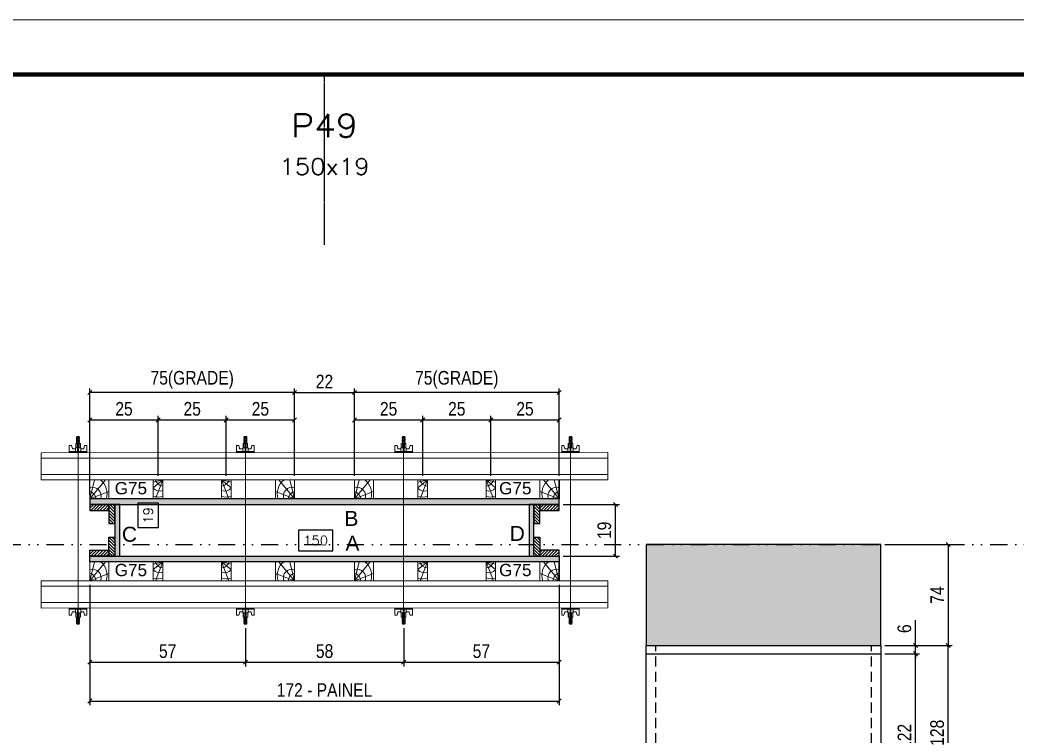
# Model space of a CAD drawing. Header units: millimetres. Extents: x 13777 to 27878, y -21631 to 6985.
# Drawn here: x 14512 to 15243, y -7323 to -6798 of the extents above; entities that cross this region are included whole.
import ezdxf
from ezdxf.enums import TextEntityAlignment as Align

# ---------------------------------------------------------------- set-up
doc = ezdxf.new("R2010")
doc.units = ezdxf.units.MM
for name, pattern in [('DASHED', [0.75, 0.5, -0.25]), ('DIVIDE2', [0.625, 0.25, -0.125, 0, -0.125, 0, -0.125]), ('HIDDEN', [0.375, 0.25, -0.125])]:
    doc.linetypes.add(name, pattern=pattern)
for name, color, linetype in [('CHAPA', 1, 'Continuous'), ('COTA', 241, 'Continuous'), ('MEIO_PONT', 93, 'Continuous'), ('Nível', 160, 'Continuous'), ('Painéis', 200, 'Continuous'), ('SARRAFO', 251, 'Continuous'), ('Sarrafo de Pressão', 42, 'HIDDEN'), ('Texto de Titulo', 7, 'Continuous'), ('Texto Qtd Sarr', 242, 'Continuous'), ('TEXTO_GERAL', 7, 'Continuous')]:
    doc.layers.add(name, color=color, linetype=linetype)
for name, color, linetype, lineweight in [('Folhas', 255, 'Continuous', 9), ('Hachura', 251, 'Continuous', 9), ('Madeira', 126, 'Continuous', 18), ('Perfil Metálico', 224, 'Continuous', 18), ('SARRAFO DE PRESSAO', 251, 'DASHED', 9), ('Texto Seção', 7, 'Continuous', 15)]:
    doc.layers.add(name, color=color, linetype=linetype, lineweight=lineweight)
doc.styles.add('ARIAL', font='arial.ttf')
doc.styles.add('COTA TECNICA', font='techl___.ttf', dxfattribs={"height": 10})
doc.styles.add('COTA TECNICA 2X', font='techl___.ttf', dxfattribs={"height": 10})
doc.styles.add('ROMANS', font='romans.shx')
doc.styles.add('SANSSERIF', font='sas_____.pfb')
doc.dimstyles.new('PAINEL', dxfattribs={"dimtxt": 10, "dimasz": 3, "dimexe": 3, "dimexo": 3, "dimgap": 3, "dimtad": 1, "dimdec": 1, "dimzin": 12, "dimdsep": 46, "dimtxsty": 'COTA TECNICA', "dimblk1": 'OBLIQUE', "dimblk2": 'OBLIQUE', "dimsah": 1, "dimcen": 0.9, "dimclrd": 4, "dimclre": 4, "dimclrt": 240, "dimadec": 1, "dimazin": 3, "dimtfac": 1, "dimtdec": 1, "dimtmove": 0, "dimatfit": 3, "dimfxl": 1, "dimtolj": 1, "dimtzin": 12, "dimarcsym": 0})
doc.dimstyles.new('SECAO PILAR', dxfattribs={"dimtxt": 10, "dimasz": 3, "dimexe": 3, "dimexo": 3, "dimgap": 3, "dimtad": 1, "dimdec": 1, "dimlfac": 0.5, "dimzin": 12, "dimdsep": 46, "dimtxsty": 'COTA TECNICA 2X', "dimblk1": 'OBLIQUE', "dimblk2": 'OBLIQUE', "dimsah": 1, "dimcen": 0.9, "dimclrd": 256, "dimclre": 256, "dimclrt": 256, "dimadec": 1, "dimazin": 3, "dimtfac": 1, "dimtdec": 1, "dimtmove": 0, "dimatfit": 3, "dimfxl": 1, "dimtolj": 1, "dimtzin": 12, "dimarcsym": 0})
doc.dimstyles.new('SECÇÃO 2', dxfattribs={"dimtxt": 7, "dimasz": 6, "dimexe": 0.18, "dimexo": 2, "dimgap": -4, "dimtad": 3, "dimdec": 1, "dimlfac": 0.5, "dimzin": 12, "dimdsep": 46, "dimtxsty": 'ROMANS', "dimblk": 'ARCHTICK', "dimcen": 0.09, "dimse1": 1, "dimse2": 1, "dimsd1": 1, "dimsd2": 1, "dimclrd": 180, "dimclre": 5, "dimclrt": 1, "dimadec": 0, "dimazin": 3, "dimtfac": 1, "dimtdec": 1, "dimtofl": 0, "dimtmove": 0, "dimatfit": 3, "dimldrblk": 'ARCHTICK', "dimfxl": 1, "dimtolj": 1, "dimtzin": 0, "dimarcsym": 0})
pattern_1 = [(225, (5439.6654, -30082.8425), (1.12253202, -1.12253202), [])]
pattern_2 = [(135, (-8202.1909, 2311.5175), (-1.12253202, -1.12253202), [])]
pattern_3 = [(135, (-7890.5909, 2311.5175), (-1.12253202, -1.12253202), [])]

# ---------------------------------------------------------------- blocks, each defined once
blk = doc.blocks.new('9999999999')
at = {"layer": 'Folhas'}
blk.add_lwpolyline([(98138.98, 34190.21), (99623.98, 34190.21), (99623.98, 35240.21), (98138.98, 35240.21)], close=True, dxfattribs=at)
at = {"layer": 'Folhas', "color": 30, "const_width": 3}
blk.add_lwpolyline([(98213.98, 34230.21), (99583.98, 34230.21), (99583.98, 35200.21), (98213.98, 35200.21)], close=True, dxfattribs=at)
blk = doc.blocks.new('*D1236')
at = {"layer": 'COTA', "color": 180, "lineweight": -2, "transparency": 16777216}
for p, q in [((14613.86, -7152.43), (14598.86, -7152.43)), ((14598.86, -7152.43), (14598.86, -7170.43)), ((14613.86, -7170.43), (14613.86, -7152.43)), ((14598.86, -7170.43), (14613.86, -7170.43))]:
    blk.add_line(p, q, dxfattribs=at)
at = {"layer": 'Defpoints', "color": 0, "transparency": 16777216}
for p in [(14602.94, -7153.43), (14602.94, -7191.43), (14617.86, -7191.43)]:
    blk.add_point(p, dxfattribs=at)
at = {"layer": 'COTA', "color": 1, "transparency": 16777216, "insert": (14606.36, -7161.43), "char_height": 7, "attachment_point": 5, "rotation": 90, "style": 'ROMANS'}
blk.add_mtext('\\A1;19', dxfattribs=at)
blk = doc.blocks.new('_ArchTick')
at = {"color": 0, "linetype": 'ByBlock', "const_width": 0.15}
blk.add_lwpolyline([(-0.5, -0.5), (0.5, 0.5)], dxfattribs=at)
blk = doc.blocks.new('*D1237')
at = {"layer": 'COTA', "color": 180, "lineweight": -2, "transparency": 16777216}
for p, q in [((14741.67, -7172.43), (14716.67, -7172.43)), ((14716.67, -7172.43), (14716.67, -7187.43)), ((14741.67, -7187.43), (14741.67, -7172.43)), ((14716.67, -7187.43), (14741.67, -7187.43))]:
    blk.add_line(p, q, dxfattribs=at)
at = {"layer": 'Defpoints', "color": 0, "transparency": 16777216}
for p in [(14585.62, -7191.43), (14885.62, -7191.43), (14885.62, -7191.43)]:
    blk.add_point(p, dxfattribs=at)
at = {"layer": 'COTA', "color": 1, "transparency": 16777216, "insert": (14729.17, -7179.93), "char_height": 7, "attachment_point": 5, "style": 'ROMANS'}
blk.add_mtext('\\A1;150', dxfattribs=at)
blk = doc.blocks.new('_Oblique')
at = {"color": 0, "linetype": 'ByBlock', "lineweight": -2}
blk.add_line((-0.5, -0.5), (0.5, 0.5), dxfattribs=at)
blk = doc.blocks.new('*D1238')
at = {"layer": 'COTA', "lineweight": -2, "transparency": 16777216}
for p, q in [((14563.62, -7212.43), (14563.62, -7300.6)), ((14907.62, -7212.38), (14907.62, -7300.6)), ((14563.62, -7297.6), (14907.62, -7297.6))]:
    blk.add_line(p, q, dxfattribs=at)
at = {"layer": 'Defpoints', "color": 0, "transparency": 16777216}
for p in [(14563.62, -7209.43), (14907.62, -7209.38), (14907.62, -7297.6)]:
    blk.add_point(p, dxfattribs=at)
at = {"layer": 'COTA', "lineweight": -2, "transparency": 16777216, "xscale": 3, "yscale": 3, "zscale": 3, "rotation": 180}
blk.add_blockref('_Oblique', (14563.62, -7297.6), dxfattribs=at)
at = {"layer": 'COTA', "lineweight": -2, "transparency": 16777216, "xscale": 3, "yscale": 3, "zscale": 3}
blk.add_blockref('_Oblique', (14907.62, -7297.6), dxfattribs=at)
at = {"layer": 'COTA', "transparency": 16777216, "insert": (14735.62, -7289.52), "char_height": 10, "attachment_point": 5, "style": 'COTA TECNICA 2X'}
blk.add_mtext('\\A1;172 - PAINEL', dxfattribs=at)
blk = doc.blocks.new('*D1239')
at = {"layer": 'COTA', "lineweight": -2, "transparency": 16777216}
for p, q in [((14563.62, -7212.43), (14563.62, -7272.17)), ((14677.69, -7244.21), (14677.69, -7272.17)), ((14563.62, -7269.17), (14677.69, -7269.17))]:
    blk.add_line(p, q, dxfattribs=at)
at = {"layer": 'Defpoints', "color": 0, "transparency": 16777216}
for p in [(14563.62, -7209.43), (14677.69, -7241.21), (14677.69, -7269.17)]:
    blk.add_point(p, dxfattribs=at)
at = {"layer": 'COTA', "lineweight": -2, "transparency": 16777216, "xscale": 3, "yscale": 3, "zscale": 3, "rotation": 180}
blk.add_blockref('_Oblique', (14563.62, -7269.17), dxfattribs=at)
at = {"layer": 'COTA', "lineweight": -2, "transparency": 16777216, "xscale": 3, "yscale": 3, "zscale": 3}
blk.add_blockref('_Oblique', (14677.69, -7269.17), dxfattribs=at)
at = {"layer": 'COTA', "transparency": 16777216, "insert": (14620.65, -7261.06), "char_height": 10, "attachment_point": 5, "style": 'COTA TECNICA 2X'}
blk.add_mtext('\\A1;57', dxfattribs=at)
blk = doc.blocks.new('*D1240')
at = {"layer": 'COTA', "lineweight": -2, "transparency": 16777216}
for p, q in [((14907.62, -7212.43), (14907.62, -7272.17)), ((14793.69, -7244.21), (14793.69, -7272.17)), ((14793.69, -7269.17), (14907.62, -7269.17))]:
    blk.add_line(p, q, dxfattribs=at)
at = {"layer": 'Defpoints', "color": 0, "transparency": 16777216}
for p in [(14907.62, -7209.43), (14793.69, -7241.21), (14907.62, -7269.17)]:
    blk.add_point(p, dxfattribs=at)
at = {"layer": 'COTA', "lineweight": -2, "transparency": 16777216, "xscale": 3, "yscale": 3, "zscale": 3, "rotation": 180}
blk.add_blockref('_Oblique', (14793.69, -7269.17), dxfattribs=at)
at = {"layer": 'COTA', "lineweight": -2, "transparency": 16777216, "xscale": 3, "yscale": 3, "zscale": 3}
blk.add_blockref('_Oblique', (14907.62, -7269.17), dxfattribs=at)
at = {"layer": 'COTA', "transparency": 16777216, "insert": (14850.65, -7261.06), "char_height": 10, "attachment_point": 5, "style": 'COTA TECNICA 2X'}
blk.add_mtext('\\A1;57', dxfattribs=at)
blk = doc.blocks.new('*D1241')
at = {"layer": 'COTA', "lineweight": -2, "transparency": 16777216}
for p, q in [((14563.62, -7146.43), (14563.62, -7088.51)), ((14563.62, -7091.51), (14613.62, -7091.51)), ((14613.62, -7132.43), (14613.62, -7088.51))]:
    blk.add_line(p, q, dxfattribs=at)
at = {"layer": 'Defpoints', "color": 0, "transparency": 16777216}
for p in [(14613.62, -7091.51), (14613.62, -7135.43), (14563.62, -7149.43)]:
    blk.add_point(p, dxfattribs=at)
at = {"layer": 'COTA', "lineweight": -2, "transparency": 16777216, "xscale": 3, "yscale": 3, "zscale": 3, "rotation": 180}
blk.add_blockref('_Oblique', (14563.62, -7091.51), dxfattribs=at)
at = {"layer": 'COTA', "lineweight": -2, "transparency": 16777216, "xscale": 3, "yscale": 3, "zscale": 3}
blk.add_blockref('_Oblique', (14613.62, -7091.51), dxfattribs=at)
at = {"layer": 'COTA', "transparency": 16777216, "insert": (14588.62, -7083.4), "char_height": 10, "attachment_point": 5, "style": 'COTA TECNICA 2X'}
blk.add_mtext('\\A1;25', dxfattribs=at)
blk = doc.blocks.new('C')
at = {"layer": 'Hachura', "color": 0}
for p, q in [((0, 3.22), (0, -3.22)), ((0.45, 3.22), (0, 3.22)), ((0.46, 3.16), (0, 3.16)), ((0.46, 3.05), (0, 3.05)), ((0.46, 2.88), (0, 2.88)), ((0, 2.75), (0, -1.16)), ((0.46, 2.65), (0, 2.65)), ((0.46, 2.23), (0, 2.23)), ((0.46, 1.51), (0, 1.51)), ((0.39, 0.49), (0.17, 0.49)), ((0.45, -3.23), (0.45, 3.22)), ((0.45, 3.22), (2.58, 3.22)), ((1.74, 0.97), (0.45, 0.97)), ((1.45, 0.1), (0.45, 0.1)), ((1.35, 1.94), (1.35, 0.96)), ((2.58, 2.39), (1.47, 2.09)), ((1.74, -0.97), (1.74, 0.97)), ((1.74, 0.97), (1.74, 0.84)), ((1.74, 0.97), (1.74, 0.84)), ((1.74, 0.84), (3.35, 0.84)), ((3.35, 0.45), (1.74, 0.45)), ((2.58, 3.22), (2.58, 2.39)), ((3.32, 0.84), (3.32, -0.84)), ((3.35, 0.84), (3.35, -0.84)), ((3.68, 0.45), (3.35, 0.45)), ((3.84, -0.52), (3.35, 0.45)), ((3.35, 0.06), (3.67, -0.57)), ((3.68, 0.45), (4.16, -0.52)), ((3.72, 0.5), (4.25, -0.57)), ((4.37, -0.55), (3.83, 0.53)), ((4.15, 0.45), (3.93, 0.45)), ((4.42, -0.52), (3.93, 0.45)), ((4.15, 0.45), (4.26, 0.45)), ((4.26, 0.45), (4.74, -0.52)), ((4.3, 0.5), (4.83, -0.57)), ((4.95, -0.55), (4.41, 0.53)), ((4.51, 0.45), (4.84, 0.45)), ((5, -0.52), (4.51, 0.45)), ((4.84, 0.45), (5.32, -0.52)), ((4.88, 0.5), (5.41, -0.57)), ((5.53, -0.55), (4.99, 0.53)), ((5.58, -0.52), (5.09, 0.45)), ((5.42, 0.45), (5.09, 0.45)), ((5.58, -0.52), (5.09, 0.45)), ((5.42, 0.45), (5.74, -0.19)), ((5.46, 0.5), (5.74, -0.07)), ((5.74, 0.19), (5.57, 0.53)), ((5.74, 0.32), (5.68, 0.45)), ((5.68, 0.45), (5.74, 0.45)), ((5.74, 0.45), (5.9, 0.29)), ((5.74, 0.45), (5.74, -0.52)), ((5.9, -0.36), (5.9, 0.29)), ((0.45, 0), (0, 0)), ((0.46, -1.52), (0, -1.52)), ((0.46, -2.23), (0, -2.23)), ((0.46, -2.65), (0, -2.65)), ((0.46, -2.88), (0, -2.88)), ((0.46, -3.05), (0, -3.05)), ((0.46, -3.16), (0, -3.16)), ((0, -3.22), (2.57, -3.22)), ((0.08, -0.48), (0.29, -0.48)), ((0.29, -0.48), (0.4, -0.48)), ((0.45, 0), (0.45, -0.97)), ((0.45, -0.16), (1.45, -0.16)), ((0.45, -0.65), (0.45, -0.32)), ((0.45, -3.23), (0.45, -0.65)), ((0.45, -0.97), (1.74, -0.97)), ((1.35, -1.94), (1.35, -0.97)), ((2.58, -2.39), (1.47, -2.1)), ((3.35, -0.32), (1.74, -0.32)), ((3.35, -0.84), (1.74, -0.84)), ((2.58, -3.23), (2.58, -2.39)), ((3.35, -0.07), (3.58, -0.52)), ((3.35, -0.52), (3.58, -0.52)), ((3.84, -0.52), (4.16, -0.52)), ((4.42, -0.52), (4.74, -0.52)), ((4.63, -0.52), (4.74, -0.52)), ((5, -0.52), (5.32, -0.52)), ((5.58, -0.52), (5.74, -0.52)), ((5.74, -0.52), (5.9, -0.36)), ((5.74, -0.52), (5.74, -0.52))]:
    blk.add_line(p, q, dxfattribs=at)
for centre, radius, start, end in [((1.52, 1.94), 0.161, 104.7436, 180), ((1.44, -0.03), 0.129, 272.695, 87.305), ((3.81, 0.39), 0.143, 25.5688, 154.4312), ((4.39, 0.39), 0.143, 25.5688, 154.4312), ((4.97, 0.39), 0.143, 25.5688, 154.4312), ((5.55, 0.39), 0.143, 25.5688, 154.4312), ((0.17, -0.37), 0.174, 221.744, 317.8592), ((1.52, -1.94), 0.161, 180, 255.2564), ((3.71, -0.4), 0.174, 222.1408, 318.256), ((4.29, -0.4), 0.174, 222.1408, 318.256), ((4.87, -0.4), 0.174, 222.1408, 318.256), ((5.45, -0.4), 0.174, 222.1408, 318.256), ((5.61, -0.4), 0.174, 317.8592, 318.256)]:
    blk.add_arc(centre, radius, start, end, dxfattribs=at)
blk = doc.blocks.new('*D1242')
at = {"layer": 'COTA', "lineweight": -2, "transparency": 16777216}
for p, q in [((14677.69, -7244.21), (14677.69, -7272.17)), ((14793.69, -7244.21), (14793.69, -7272.17)), ((14677.69, -7269.17), (14793.69, -7269.17))]:
    blk.add_line(p, q, dxfattribs=at)
at = {"layer": 'Defpoints', "color": 0, "transparency": 16777216}
for p in [(14677.69, -7241.21), (14793.69, -7241.21), (14793.69, -7269.17)]:
    blk.add_point(p, dxfattribs=at)
at = {"layer": 'COTA', "lineweight": -2, "transparency": 16777216, "xscale": 3, "yscale": 3, "zscale": 3, "rotation": 180}
blk.add_blockref('_Oblique', (14677.69, -7269.17), dxfattribs=at)
at = {"layer": 'COTA', "lineweight": -2, "transparency": 16777216, "xscale": 3, "yscale": 3, "zscale": 3}
blk.add_blockref('_Oblique', (14793.69, -7269.17), dxfattribs=at)
at = {"layer": 'COTA', "transparency": 16777216, "insert": (14735.69, -7261.04), "char_height": 10, "attachment_point": 5, "style": 'COTA TECNICA 2X'}
blk.add_mtext('\\A1;58', dxfattribs=at)
blk = doc.blocks.new('PONTALETE')
at = {"layer": 'Madeira'}
for q in [(2.71, 7), (7, 5.76), (7, 1.74)]:
    blk.add_line((0, 0), q, dxfattribs=at)
blk.add_lwpolyline([(0, 0), (7, 0), (7, 7), (0, 7)], close=True, dxfattribs=at)
for centre, radius, start, end in [((2.04, 0.06), 6.23, 37.2818, 109.0913), ((1.09, 0.9), 3.19, 343.603, 109.9847), ((-0.21, -0.78), 3.09, 14.6322, 86.0383)]:
    blk.add_arc(centre, radius, start, end, dxfattribs=at)
blk = doc.blocks.new('MEIO PONTALETE')
at = {"layer": 'Madeira'}
for q in [(2.71, 7), (3.5, 2.88), (3.5, 0.87)]:
    blk.add_line((0, 0), q, dxfattribs=at)
blk.add_lwpolyline([(0, 0), (3.5, 0), (3.5, 7), (0, 7)], close=True, dxfattribs=at)
for centre, radius, start, end in [((2.04, 0.06), 6.23, 76.4499, 109.0913), ((1.09, 0.9), 3.19, 40.9063, 109.9847), ((-0.21, -0.78), 3.09, 14.6322, 86.0383)]:
    blk.add_arc(centre, radius, start, end, dxfattribs=at)
blk = doc.blocks.new('*D1243')
at = {"layer": 'COTA', "lineweight": -2, "transparency": 16777216}
for p, q in [((14613.62, -7132.43), (14613.62, -7088.51)), ((14613.62, -7091.51), (14663.62, -7091.51)), ((14663.62, -7132.43), (14663.62, -7088.51))]:
    blk.add_line(p, q, dxfattribs=at)
at = {"layer": 'Defpoints', "color": 0, "transparency": 16777216}
for p in [(14663.62, -7091.51), (14613.62, -7135.43), (14663.62, -7135.43)]:
    blk.add_point(p, dxfattribs=at)
at = {"layer": 'COTA', "lineweight": -2, "transparency": 16777216, "xscale": 3, "yscale": 3, "zscale": 3, "rotation": 180}
blk.add_blockref('_Oblique', (14613.62, -7091.51), dxfattribs=at)
at = {"layer": 'COTA', "lineweight": -2, "transparency": 16777216, "xscale": 3, "yscale": 3, "zscale": 3}
blk.add_blockref('_Oblique', (14663.62, -7091.51), dxfattribs=at)
at = {"layer": 'COTA', "transparency": 16777216, "insert": (14638.62, -7083.4), "char_height": 10, "attachment_point": 5, "style": 'COTA TECNICA 2X'}
blk.add_mtext('\\A1;25', dxfattribs=at)
blk = doc.blocks.new('*D1244')
at = {"layer": 'COTA', "lineweight": -2, "transparency": 16777216}
for p, q in [((14663.62, -7132.43), (14663.62, -7088.51)), ((14663.62, -7091.51), (14713.62, -7091.51)), ((14713.62, -7132.43), (14713.62, -7088.51))]:
    blk.add_line(p, q, dxfattribs=at)
at = {"layer": 'Defpoints', "color": 0, "transparency": 16777216}
for p in [(14713.62, -7091.51), (14663.62, -7135.43), (14713.62, -7135.43)]:
    blk.add_point(p, dxfattribs=at)
at = {"layer": 'COTA', "lineweight": -2, "transparency": 16777216, "xscale": 3, "yscale": 3, "zscale": 3, "rotation": 180}
blk.add_blockref('_Oblique', (14663.62, -7091.51), dxfattribs=at)
at = {"layer": 'COTA', "lineweight": -2, "transparency": 16777216, "xscale": 3, "yscale": 3, "zscale": 3}
blk.add_blockref('_Oblique', (14713.62, -7091.51), dxfattribs=at)
at = {"layer": 'COTA', "transparency": 16777216, "insert": (14688.62, -7083.4), "char_height": 10, "attachment_point": 5, "style": 'COTA TECNICA 2X'}
blk.add_mtext('\\A1;25', dxfattribs=at)
blk = doc.blocks.new('*D1245')
at = {"layer": 'COTA', "lineweight": -2, "transparency": 16777216}
for p, q in [((14757.62, -7132.43), (14757.62, -7088.51)), ((14757.62, -7091.51), (14807.62, -7091.51)), ((14807.62, -7132.43), (14807.62, -7088.51))]:
    blk.add_line(p, q, dxfattribs=at)
at = {"layer": 'Defpoints', "color": 0, "transparency": 16777216}
for p in [(14807.62, -7091.51), (14757.62, -7135.43), (14807.62, -7135.43)]:
    blk.add_point(p, dxfattribs=at)
at = {"layer": 'COTA', "lineweight": -2, "transparency": 16777216, "xscale": 3, "yscale": 3, "zscale": 3, "rotation": 180}
blk.add_blockref('_Oblique', (14757.62, -7091.51), dxfattribs=at)
at = {"layer": 'COTA', "lineweight": -2, "transparency": 16777216, "xscale": 3, "yscale": 3, "zscale": 3}
blk.add_blockref('_Oblique', (14807.62, -7091.51), dxfattribs=at)
at = {"layer": 'COTA', "transparency": 16777216, "insert": (14782.62, -7083.4), "char_height": 10, "attachment_point": 5, "style": 'COTA TECNICA 2X'}
blk.add_mtext('\\A1;25', dxfattribs=at)
blk = doc.blocks.new('*D1246')
at = {"layer": 'COTA', "lineweight": -2, "transparency": 16777216}
for p, q in [((14807.62, -7132.43), (14807.62, -7088.51)), ((14807.62, -7091.51), (14857.62, -7091.51)), ((14857.62, -7132.43), (14857.62, -7088.51))]:
    blk.add_line(p, q, dxfattribs=at)
at = {"layer": 'Defpoints', "color": 0, "transparency": 16777216}
for p in [(14857.62, -7091.51), (14807.62, -7135.43), (14857.62, -7135.43)]:
    blk.add_point(p, dxfattribs=at)
at = {"layer": 'COTA', "lineweight": -2, "transparency": 16777216, "xscale": 3, "yscale": 3, "zscale": 3, "rotation": 180}
blk.add_blockref('_Oblique', (14807.62, -7091.51), dxfattribs=at)
at = {"layer": 'COTA', "lineweight": -2, "transparency": 16777216, "xscale": 3, "yscale": 3, "zscale": 3}
blk.add_blockref('_Oblique', (14857.62, -7091.51), dxfattribs=at)
at = {"layer": 'COTA', "transparency": 16777216, "insert": (14832.62, -7083.4), "char_height": 10, "attachment_point": 5, "style": 'COTA TECNICA 2X'}
blk.add_mtext('\\A1;25', dxfattribs=at)
blk = doc.blocks.new('*D1247')
at = {"layer": 'COTA', "lineweight": -2, "transparency": 16777216}
for p, q in [((14857.62, -7132.43), (14857.62, -7088.51)), ((14857.62, -7091.51), (14907.62, -7091.51)), ((14907.62, -7132.44), (14907.62, -7088.51))]:
    blk.add_line(p, q, dxfattribs=at)
at = {"layer": 'Defpoints', "color": 0, "transparency": 16777216}
for p in [(14907.62, -7091.51), (14857.62, -7135.43), (14907.62, -7135.44)]:
    blk.add_point(p, dxfattribs=at)
at = {"layer": 'COTA', "lineweight": -2, "transparency": 16777216, "xscale": 3, "yscale": 3, "zscale": 3, "rotation": 180}
blk.add_blockref('_Oblique', (14857.62, -7091.51), dxfattribs=at)
at = {"layer": 'COTA', "lineweight": -2, "transparency": 16777216, "xscale": 3, "yscale": 3, "zscale": 3}
blk.add_blockref('_Oblique', (14907.62, -7091.51), dxfattribs=at)
at = {"layer": 'COTA', "transparency": 16777216, "insert": (14882.62, -7083.4), "char_height": 10, "attachment_point": 5, "style": 'COTA TECNICA 2X'}
blk.add_mtext('\\A1;25', dxfattribs=at)
blk = doc.blocks.new('*D1248')
at = {"layer": 'COTA', "lineweight": -2, "transparency": 16777216}
for p, q in [((14757.62, -7132.46), (14757.62, -7068.31)), ((14907.61, -7132.44), (14907.61, -7068.31)), ((14907.61, -7071.31), (14757.62, -7071.31))]:
    blk.add_line(p, q, dxfattribs=at)
at = {"layer": 'Defpoints', "color": 0, "transparency": 16777216}
for p in [(14757.62, -7071.31), (14757.62, -7135.46), (14907.61, -7135.44)]:
    blk.add_point(p, dxfattribs=at)
at = {"layer": 'COTA', "lineweight": -2, "transparency": 16777216, "xscale": 3, "yscale": 3, "zscale": 3, "rotation": 180}
blk.add_blockref('_Oblique', (14757.62, -7071.31), dxfattribs=at)
at = {"layer": 'COTA', "lineweight": -2, "transparency": 16777216, "xscale": 3, "yscale": 3, "zscale": 3}
blk.add_blockref('_Oblique', (14907.61, -7071.31), dxfattribs=at)
at = {"layer": 'COTA', "transparency": 16777216, "insert": (14832.62, -7062.09), "char_height": 10, "attachment_point": 5, "style": 'COTA TECNICA 2X'}
blk.add_mtext('\\A1;75(GRADE)', dxfattribs=at)
blk = doc.blocks.new('*D1249')
at = {"layer": 'COTA', "lineweight": -2, "transparency": 16777216}
for p, q in [((14563.62, -7132.43), (14563.62, -7068.31)), ((14713.62, -7132.43), (14713.62, -7068.31)), ((14713.62, -7071.31), (14563.62, -7071.31))]:
    blk.add_line(p, q, dxfattribs=at)
at = {"layer": 'Defpoints', "color": 0, "transparency": 16777216}
for p in [(14563.62, -7071.31), (14563.62, -7135.43), (14713.62, -7135.43)]:
    blk.add_point(p, dxfattribs=at)
at = {"layer": 'COTA', "lineweight": -2, "transparency": 16777216, "xscale": 3, "yscale": 3, "zscale": 3, "rotation": 180}
blk.add_blockref('_Oblique', (14563.62, -7071.31), dxfattribs=at)
at = {"layer": 'COTA', "lineweight": -2, "transparency": 16777216, "xscale": 3, "yscale": 3, "zscale": 3}
blk.add_blockref('_Oblique', (14713.62, -7071.31), dxfattribs=at)
at = {"layer": 'COTA', "transparency": 16777216, "insert": (14638.62, -7062.09), "char_height": 10, "attachment_point": 5, "style": 'COTA TECNICA 2X'}
blk.add_mtext('\\A1;75(GRADE)', dxfattribs=at)
blk = doc.blocks.new('*D1250')
at = {"layer": 'COTA', "lineweight": -2, "transparency": 16777216}
for p, q in [((14910.62, -7153.43), (14951.92, -7153.43)), ((14948.92, -7191.43), (14948.92, -7153.43)), ((14910.62, -7191.43), (14951.92, -7191.43))]:
    blk.add_line(p, q, dxfattribs=at)
at = {"layer": 'Defpoints', "color": 0, "transparency": 16777216}
for p in [(14907.62, -7153.43), (14948.92, -7153.43), (14907.62, -7191.43)]:
    blk.add_point(p, dxfattribs=at)
at = {"layer": 'COTA', "lineweight": -2, "transparency": 16777216, "xscale": 3, "yscale": 3, "zscale": 3}
for p, rotation in [((14948.92, -7153.43), 90), ((14948.92, -7191.43), 270)]:
    blk.add_blockref('_Oblique', p, dxfattribs=dict(at, rotation=rotation))
at = {"layer": 'COTA', "transparency": 16777216, "insert": (14940.83, -7172.43), "char_height": 10, "attachment_point": 5, "rotation": 90, "style": 'COTA TECNICA 2X'}
blk.add_mtext('\\A1;19', dxfattribs=at)
blk = doc.blocks.new('*D1251')
at = {"layer": 'COTA', "lineweight": -2, "transparency": 16777216}
for p, q in [((14713.62, -7132.43), (14713.62, -7068.31)), ((14757.62, -7132.43), (14757.62, -7068.31)), ((14713.62, -7071.31), (14757.62, -7071.31))]:
    blk.add_line(p, q, dxfattribs=at)
at = {"layer": 'Defpoints', "color": 0, "transparency": 16777216}
for p in [(14757.62, -7071.31), (14713.62, -7135.43), (14757.62, -7135.43)]:
    blk.add_point(p, dxfattribs=at)
at = {"layer": 'COTA', "lineweight": -2, "transparency": 16777216, "xscale": 3, "yscale": 3, "zscale": 3, "rotation": 180}
blk.add_blockref('_Oblique', (14713.62, -7071.31), dxfattribs=at)
at = {"layer": 'COTA', "lineweight": -2, "transparency": 16777216, "xscale": 3, "yscale": 3, "zscale": 3}
blk.add_blockref('_Oblique', (14757.62, -7071.31), dxfattribs=at)
at = {"layer": 'COTA', "transparency": 16777216, "insert": (14735.62, -7063.31), "char_height": 10, "attachment_point": 5, "style": 'COTA TECNICA 2X'}
blk.add_mtext('\\A1;22', dxfattribs=at)
blk = doc.blocks.new('titulo1')
at = {"layer": 'Defpoints', "color": 252, "linetype": 'HIDDEN', "ltscale": 2}
blk.add_line((0, 0), (0, 125), dxfattribs=at)
at = {"layer": 'Defpoints', "style": 'ROMANS', "oblique": 15}
blk.add_attdef('FOLHA', text='', height=10, dxfattribs=at).set_placement((0, 15.58), align=Align.MIDDLE_CENTER)
at = {"layer": 'Texto Qtd Sarr', "color": 3, "style": 'ROMANS', "oblique": 15}
for tag, height, p in [('TITULO', 17, (0, 71.45)), ('SEÇÃO', 12, (0, 41.55))]:
    blk.add_attdef(tag, text='', height=height, dxfattribs=at).set_placement(p, align=Align.MIDDLE_CENTER)
blk = doc.blocks.new('*D2185')
at = {"layer": 'COTA', "color": 4, "lineweight": -2, "transparency": 16777216}
for p, q in [((15146.59, -7182.89), (15195.96, -7182.89)), ((15192.96, -7182.89), (15192.96, -7256.89)), ((15146.59, -7256.89), (15195.96, -7256.89))]:
    blk.add_line(p, q, dxfattribs=at)
at = {"layer": 'Defpoints', "color": 0, "transparency": 16777216}
for p in [(15143.59, -7182.89), (15143.59, -7256.89), (15192.96, -7256.89)]:
    blk.add_point(p, dxfattribs=at)
at = {"layer": 'COTA', "color": 4, "lineweight": -2, "transparency": 16777216, "xscale": 3, "yscale": 3, "zscale": 3}
for p, rotation in [((15192.96, -7182.89), 90), ((15192.96, -7256.89), 270)]:
    blk.add_blockref('_Oblique', p, dxfattribs=dict(at, rotation=rotation))
at = {"layer": 'COTA', "color": 240, "transparency": 16777216, "insert": (15184.88, -7219.89), "char_height": 10, "attachment_point": 5, "rotation": 90, "style": 'COTA TECNICA'}
blk.add_mtext('\\A1;74', dxfattribs=at)
blk = doc.blocks.new('*D2187')
at = {"layer": 'COTA', "color": 4, "lineweight": -2, "transparency": 16777216}
for p, q in [((15146.59, -7256.89), (15195.96, -7256.89)), ((15192.96, -7384.89), (15192.96, -7256.89)), ((15146.59, -7384.89), (15195.96, -7384.89))]:
    blk.add_line(p, q, dxfattribs=at)
at = {"layer": 'Defpoints', "color": 0, "transparency": 16777216}
for p in [(15143.59, -7256.89), (15192.96, -7256.89), (15143.59, -7384.89)]:
    blk.add_point(p, dxfattribs=at)
at = {"layer": 'COTA', "color": 4, "lineweight": -2, "transparency": 16777216, "xscale": 3, "yscale": 3, "zscale": 3}
for p, rotation in [((15192.96, -7256.89), 90), ((15192.96, -7384.89), 270)]:
    blk.add_blockref('_Oblique', p, dxfattribs=dict(at, rotation=rotation))
at = {"layer": 'COTA', "color": 240, "transparency": 16777216, "insert": (15184.86, -7320.89), "char_height": 10, "attachment_point": 5, "rotation": 90, "style": 'COTA TECNICA'}
blk.add_mtext('\\A1;128', dxfattribs=at)
blk = doc.blocks.new('*D2188')
at = {"layer": 'COTA', "color": 4, "lineweight": -2, "transparency": 16777216}
for p, q in [((15146.59, -7262.89), (15171.94, -7262.89)), ((15168.94, -7384.89), (15168.94, -7262.89)), ((15146.59, -7384.89), (15171.94, -7384.89))]:
    blk.add_line(p, q, dxfattribs=at)
at = {"layer": 'Defpoints', "color": 0, "transparency": 16777216}
for p in [(15143.59, -7262.89), (15168.94, -7262.89), (15143.59, -7384.89)]:
    blk.add_point(p, dxfattribs=at)
at = {"layer": 'COTA', "color": 4, "lineweight": -2, "transparency": 16777216, "xscale": 3, "yscale": 3, "zscale": 3}
for p, rotation in [((15168.94, -7262.89), 90), ((15168.94, -7384.89), 270)]:
    blk.add_blockref('_Oblique', p, dxfattribs=dict(at, rotation=rotation))
at = {"layer": 'COTA', "color": 240, "transparency": 16777216, "insert": (15160.88, -7323.89), "char_height": 10, "attachment_point": 5, "rotation": 90, "style": 'COTA TECNICA'}
blk.add_mtext('\\A1;122', dxfattribs=at)
blk = doc.blocks.new('*D2189')
at = {"layer": 'COTA', "color": 4, "lineweight": -2, "transparency": 16777216}
for p, q in [((15168.94, -7256.89), (15168.94, -7238.22)), ((15146.59, -7256.89), (15171.94, -7256.89)), ((15168.94, -7262.89), (15168.94, -7256.89)), ((15146.59, -7262.89), (15171.94, -7262.89)), ((15168.94, -7262.89), (15168.94, -7265.89))]:
    blk.add_line(p, q, dxfattribs=at)
at = {"layer": 'Defpoints', "color": 0, "transparency": 16777216}
for p in [(15143.59, -7256.89), (15168.94, -7256.89), (15143.59, -7262.89)]:
    blk.add_point(p, dxfattribs=at)
at = {"layer": 'COTA', "color": 4, "lineweight": -2, "transparency": 16777216, "xscale": 3, "yscale": 3, "zscale": 3}
for p, rotation in [((15168.94, -7256.89), 270), ((15168.94, -7262.89), 90)]:
    blk.add_blockref('_Oblique', p, dxfattribs=dict(at, rotation=rotation))
at = {"layer": 'COTA', "color": 240, "transparency": 16777216, "insert": (15160.83, -7244.56), "char_height": 10, "attachment_point": 5, "rotation": 90, "style": 'COTA TECNICA'}
blk.add_mtext('\\A1;6', dxfattribs=at)

msp = doc.modelspace()

# ---------------------------------------------------------------- hatches: boundary and pattern name
at = {"layer": 'COTA'}
h = msp.add_hatch(dxfattribs=at)
h.set_pattern_fill('AR-CONC', color=256, scale=0.03)
h.set_pattern_definition([(50, (-4755, -1148.575), (5.4655401, -0.4781726), [0.5715, -6.2865]), (355, (-4755, -1148.575), (-1.0573026, 5.7317054), [0.4572, -5.0292175]), (100.451445, (-4754.5445, -1148.615), (4.4082374, 5.2535326), [0.4857003, -5.3427073]), (46.1842, (-4755, -1147.051), (8.1323712, -1.2612698), [0.85725, -9.42975]), (96.635558, (-4754.322, -1147.156), (7.122124, 7.4227837), [0.7285507, -8.0140682]), (351.18415, (-4755, -1147.051), (7.122124, 7.4227837), [0.685799, -7.543792]), (21, (-4754.238, -1147.432), (4.5484317, -3.0679559), [0.5715, -6.2865]), (326, (-4754.238, -1147.432), (1.8540609, 5.525639), [0.4572, -5.0292]), (71.451445, (-4753.859, -1147.688), (6.4024926, 2.457683), [0.4857003, -5.3426981]), (37.5, (-4755, -1148.5751), (0.0926581, 2.53665117), [0, -4.96824, 0, -5.1054, 0, -5.04825]), (7.5, (-4755, -1148.575), (2.00458988, 3.00541724), [0, -2.91084, 0, -4.85394, 0, -1.92405]), (327.5, (-4756.6993, -1148.5751), (4.06771786, -0.17186232), [0, -1.905, 0, -5.9436, 0, -7.8867]), (317.5, (-4757.4613, -1148.575), (4.44387544, 0.76279473), [0, -2.4765, 0, -3.94716, 0, -5.6007])])
h.paths.add_polyline_path([(15143.59, -7256.89), (15143.59, -7182.89), (14971.59, -7182.89), (14971.59, -7256.89)])
at = {"layer": 'Hachura'}
h = msp.add_hatch(color=256, dxfattribs=at)
h.dxf.hatch_style = 1
h.paths.add_polyline_path([(14907.62, -7153.43), (14907.62, -7149.43), (14563.62, -7149.43), (14563.62, -7153.43)])
h = msp.add_hatch(dxfattribs=at)
h.set_pattern_fill('ANSI31', color=256, scale=0.5, angle=180, style=0)
h.set_pattern_definition(pattern_1)
h.paths.add_polyline_path([(14577.62, -7153.43), (14577.62, -7157.83), (14563.62, -7157.83), (14563.62, -7153.43)])
h = msp.add_hatch(dxfattribs=at)
h.set_pattern_fill('ANSI31', color=256, scale=0.5, angle=90, style=0)
h.set_pattern_definition(pattern_2)
h.paths.add_polyline_path([(14582.02, -7167.43), (14577.62, -7167.43), (14577.62, -7153.43), (14582.02, -7153.43)])
h = msp.add_hatch(color=256, dxfattribs=at)
h.dxf.hatch_style = 1
h.paths.add_polyline_path([(14582.02, -7191.43), (14585.62, -7191.43), (14585.62, -7153.43), (14582.02, -7153.43)])
h = msp.add_hatch(color=256, dxfattribs=at)
h.dxf.hatch_style = 1
h.paths.add_polyline_path([(14885.62, -7191.43), (14889.22, -7191.43), (14889.22, -7153.43), (14885.62, -7153.43)])
h = msp.add_hatch(dxfattribs=at)
h.set_pattern_fill('ANSI31', color=256, scale=0.5, angle=90, style=0)
h.set_pattern_definition(pattern_3)
h.paths.add_polyline_path([(14893.62, -7167.43), (14889.22, -7167.43), (14889.22, -7153.43), (14893.62, -7153.43)])
h = msp.add_hatch(dxfattribs=at)
h.set_pattern_fill('ANSI31', color=256, scale=0.5, angle=180, style=0)
h.set_pattern_definition([(225, (5769.6654, -30082.8425), (1.12253202, -1.12253202), [])])
h.paths.add_polyline_path([(14907.62, -7153.43), (14907.62, -7157.83), (14893.62, -7157.83), (14893.62, -7153.43)])
h = msp.add_hatch(dxfattribs=at)
h.set_pattern_fill('ANSI31', color=256, scale=0.5, angle=90, style=0)
h.set_pattern_definition(pattern_2)
h.paths.add_polyline_path([(14582.02, -7177.43), (14577.62, -7177.43), (14577.62, -7191.43), (14582.02, -7191.43)])
h = msp.add_hatch(dxfattribs=at)
h.set_pattern_fill('ANSI31', color=256, scale=0.5, angle=90, style=0)
h.set_pattern_definition(pattern_3)
h.paths.add_polyline_path([(14893.62, -7177.43), (14889.22, -7177.43), (14889.22, -7191.43), (14893.62, -7191.43)])
h = msp.add_hatch(dxfattribs=at)
h.set_pattern_fill('ANSI31', color=256, scale=0.5, angle=180, style=0)
h.set_pattern_definition(pattern_1)
h.paths.add_polyline_path([(14577.62, -7191.43), (14577.62, -7187.03), (14563.62, -7187.03), (14563.62, -7191.43)])
h = msp.add_hatch(color=256, dxfattribs=at)
h.dxf.hatch_style = 1
h.paths.add_polyline_path([(14907.62, -7191.43), (14907.62, -7195.43), (14563.62, -7195.43), (14563.62, -7191.43)])
h = msp.add_hatch(dxfattribs=at)
h.set_pattern_fill('ANSI31', color=256, scale=0.5, angle=180, style=0)
h.set_pattern_definition([(225, (5404.6654, -30082.8425), (1.12253202, -1.12253202), [])])
h.paths.add_polyline_path([(14893.62, -7191.43), (14893.62, -7187.03), (14907.62, -7187.03), (14907.62, -7191.43)])

# ---------------------------------------------------------------- linework, layer by layer
at = {"layer": 'CHAPA'}
for points in [[(14907.62, -7153.43), (14907.62, -7149.43), (14563.62, -7149.43), (14563.62, -7153.43)], [(14582.02, -7191.43), (14585.62, -7191.43), (14585.62, -7153.43), (14582.02, -7153.43)], [(14885.62, -7191.43), (14889.22, -7191.43), (14889.22, -7153.43), (14885.62, -7153.43)], [(14907.62, -7191.43), (14907.62, -7195.43), (14563.62, -7195.43), (14563.62, -7191.43)]]:
    msp.add_lwpolyline(points, close=True, dxfattribs=at)
at = {"layer": 'COTA'}
for p, q in [((15143.59, -7182.89), (14971.59, -7182.89)), ((14971.59, -7182.89), (14971.59, -7256.89)), ((15143.59, -7256.89), (15143.59, -7182.89))]:
    msp.add_line(p, q, dxfattribs=at)
at = {"layer": 'Hachura'}
for p, q in [((14554.93, -7240.21), (14554.93, -7108.46)), ((14677.62, -7240.21), (14677.62, -7108.46)), ((14793.62, -7240.21), (14793.62, -7108.46)), ((14916.01, -7240.21), (14916.01, -7108.46))]:
    msp.add_line(p, q, dxfattribs=at)
at = {"layer": 'Madeira'}
for points in [[(14563.62, -7149.43), (14563.62, -7135.43), (14713.62, -7135.43), (14713.62, -7149.43)], [(14757.62, -7149.43), (14757.62, -7135.43), (14907.62, -7135.43), (14907.62, -7149.43)], [(14563.62, -7209.43), (14563.62, -7195.43), (14713.62, -7195.43), (14713.62, -7209.43)], [(14757.62, -7209.43), (14757.62, -7195.43), (14907.62, -7195.43), (14907.62, -7209.43)]]:
    msp.add_lwpolyline(points, close=True, dxfattribs=at)
at = {"layer": 'MEIO_PONT'}
for points in [[(14907.62, -7135.43), (14907.62, -7149.43), (14907.62, -7149.43), (14907.62, -7135.43)], [(14907.62, -7195.43), (14907.62, -7209.43), (14907.62, -7209.43), (14907.62, -7195.43)]]:
    msp.add_lwpolyline(points, close=True, dxfattribs=at)
at = {"layer": 'Nível', "color": 4, "linetype": 'DIVIDE2', "ltscale": 50}
msp.add_line((13777.11, -7182.89), (21531.15, -7182.89), dxfattribs=at)
at = {"layer": 'Painéis'}
for p, q in [((14971.59, -7508.89), (14971.59, -7256.89)), ((14971.59, -7256.89), (15143.59, -7256.89)), ((15143.59, -7256.89), (15143.59, -7508.89)), ((14971.59, -7262.89), (15143.59, -7262.89))]:
    msp.add_line(p, q, dxfattribs=at)
at = {"layer": 'Perfil Metálico'}
for p, q in [((14943.34, -7119.49), (14527.9, -7119.49)), ((14943.34, -7131.49), (14527.9, -7131.49)), ((14943.34, -7213.44), (14527.9, -7213.44)), ((14943.34, -7225.44), (14527.9, -7225.44))]:
    msp.add_line(p, q, dxfattribs=at)
for points in [[(14943.34, -7135.43), (14943.34, -7115.43), (14527.9, -7115.49), (14527.9, -7135.49)], [(14527.9, -7209.44), (14527.9, -7229.44), (14943.34, -7229.37), (14943.34, -7209.37)]]:
    msp.add_lwpolyline(points, close=True, dxfattribs=at)
at = {"layer": 'SARRAFO'}
for points in [[(14563.62, -7157.83), (14577.62, -7157.83), (14577.62, -7153.43), (14563.62, -7153.43)], [(14563.62, -7157.83), (14577.62, -7157.83), (14577.62, -7153.43), (14563.62, -7153.43)], [(14577.62, -7153.43), (14577.62, -7167.43), (14582.02, -7167.43), (14582.02, -7153.43)], [(14889.22, -7153.43), (14889.22, -7167.43), (14893.62, -7167.43), (14893.62, -7153.43)], [(14893.62, -7157.83), (14907.62, -7157.83), (14907.62, -7153.43), (14893.62, -7153.43)], [(14893.62, -7157.83), (14907.62, -7157.83), (14907.62, -7153.43), (14893.62, -7153.43)], [(14577.62, -7191.43), (14577.62, -7177.43), (14582.02, -7177.43), (14582.02, -7191.43)], [(14889.22, -7191.43), (14889.22, -7177.43), (14893.62, -7177.43), (14893.62, -7191.43)], [(14563.62, -7187.03), (14577.62, -7187.03), (14577.62, -7191.43), (14563.62, -7191.43)], [(14563.62, -7187.03), (14577.62, -7187.03), (14577.62, -7191.43), (14563.62, -7191.43)], [(14907.62, -7187.03), (14893.62, -7187.03), (14893.62, -7191.43), (14907.62, -7191.43)], [(14907.62, -7187.03), (14893.62, -7187.03), (14893.62, -7191.43), (14907.62, -7191.43)]]:
    msp.add_lwpolyline(points, close=True, dxfattribs=at)
at = {"layer": 'Sarrafo de Pressão', "ltscale": 30}
for p, q in [((14978.59, -7384.89), (14978.59, -7256.89)), ((15136.59, -7384.89), (15136.59, -7256.89))]:
    msp.add_line(p, q, dxfattribs=at)

# ---------------------------------------------------------------- block references
at = {"layer": 'Hachura', "linetype": 'Continuous', "yscale": 2, "zscale": 2}
for p, xscale, rotation in [((14554.94, -7115.46), -2, 270), ((14677.61, -7115.46), 2, 90.00000000000001), ((14793.61, -7115.46), 2, 90.00000000000001), ((14916, -7115.46), 2, 90.00000000000001), ((14554.93, -7229.4), 2, 270), ((14677.62, -7229.4), -2, 90), ((14793.62, -7229.4), -2, 90), ((14916.01, -7229.4), -2, 90)]:
    msp.add_blockref('C', p, dxfattribs=dict(at, xscale=xscale, rotation=rotation))
at = {"layer": 'MEIO_PONT'}
for name, p, xscale, yscale, zscale, rotation in [('PONTALETE', (14563.62, -7149.43), -2, 2, 2, 270), ('MEIO PONTALETE', (14617.12, -7135.43), 1.999999997962732, 1.999999997962732, 1.999999997962732, 180), ('MEIO PONTALETE', (14660.12, -7135.43), -1.999999997962732, 1.999999997962732, 1.999999997962732, 180), ('PONTALETE', (14713.62, -7149.43), 2, 2, 2, 89.99999999999997), ('PONTALETE', (14757.62, -7149.43), -2, 2, 2, 270), ('MEIO PONTALETE', (14811.12, -7135.43), 1.999999997962732, 1.999999997962732, 1.999999997962732, 180), ('MEIO PONTALETE', (14854.12, -7135.43), -1.999999997962732, 1.999999997962732, 1.999999997962732, 180), ('PONTALETE', (14907.62, -7149.43), 2, 2, 2, 89.99999999999997), ('PONTALETE', (14563.62, -7209.43), -2, 2, 2, 270), ('MEIO PONTALETE', (14617.12, -7195.43), 1.999999997962732, 1.999999997962732, 1.999999997962732, 180), ('MEIO PONTALETE', (14660.12, -7195.43), -1.999999997962732, 1.999999997962732, 1.999999997962732, 180), ('PONTALETE', (14713.62, -7209.43), 2, 2, 2, 89.99999999999997), ('PONTALETE', (14757.62, -7209.43), -2, 2, 2, 270), ('MEIO PONTALETE', (14811.12, -7195.43), 1.999999997962732, 1.999999997962732, 1.999999997962732, 180), ('MEIO PONTALETE', (14854.12, -7195.43), -1.999999997962732, 1.999999997962732, 1.999999997962732, 180), ('PONTALETE', (14907.62, -7209.43), 2, 2, 2, 89.99999999999997)]:
    msp.add_blockref(name, p, dxfattribs=dict(at, xscale=xscale, yscale=yscale, zscale=zscale, rotation=rotation))
at = {"layer": 'SARRAFO DE PRESSAO', "color": 6, "linetype": 'ByBlock'}
msp.add_blockref('9999999999', (-83725.51, -42038.38), dxfattribs=at)
at = {"layer": 'Texto Seção'}
ref = msp.add_blockref('titulo1', (14735.62, -6963.17), dxfattribs=at)
ref.add_attrib('TITULO', 'P49', dxfattribs={"layer": 'Texto de Titulo', "color": 7, "height": 17, "style": 'ROMANS', "width": 1.1}).set_placement((14735.62, -6875.67), align=Align.MIDDLE_CENTER)
ref.add_attrib('SEÇÃO', '150x19', dxfattribs={"layer": 'Texto de Titulo', "color": 7, "height": 12, "style": 'ROMANS', "width": 1.1}).set_placement((14735.62, -6905.67), align=Align.MIDDLE_CENTER)

# ---------------------------------------------------------------- texts
at = {"layer": 'TEXTO_GERAL', "color": 0, "linetype": 'Continuous', "style": 'SANSSERIF'}
for p in [(14581.79, -7141.54), (14863.65, -7141.54), (14581.79, -7201.54), (14863.65, -7201.54)]:
    msp.add_text('G75', height=9, dxfattribs=at).set_placement(p, align=Align.MIDDLE_LEFT)
at = {"layer": 'TEXTO_GERAL', "style": 'ARIAL'}
for s, p in [('B', (14755.38, -7163.68)), ('C', (14592.63, -7175.29)), ('D', (14876.98, -7174.71)), ('A', (14756.13, -7181.91))]:
    msp.add_text(s, height=11, dxfattribs=at).set_placement(p, align=Align.MIDDLE_CENTER)

# ---------------------------------------------------------------- dimensions: what is measured, and where the dimension line sits
at = {"layer": 'COTA'}
for base, p1, p2, text, picture, middle in [((14563.62, -7071.31), (14713.62, -7135.43), (14563.62, -7135.43), '<>(GRADE)', '*D1249', (14638.62, -7062.09)), ((14757.62, -7071.31), (14907.61, -7135.44), (14757.62, -7135.46), '<>(GRADE)', '*D1248', (14832.62, -7062.09)), ((14907.62, -7297.6), (14563.62, -7209.43), (14907.62, -7209.38), '<> - PAINEL', '*D1238', (14735.62, -7289.52))]:
    dim = msp.add_linear_dim(base=base, p1=p1, p2=p2, text=text, dimstyle='SECAO PILAR', dxfattribs=at)
    dim.commit()
    dim.dimension.update_dxf_attribs({"geometry": picture, "text_midpoint": middle})
for base, p1, p2, picture, middle in [((14757.62, -7071.31), (14713.62, -7135.43), (14757.62, -7135.43), '*D1251', (14735.62, -7063.31)), ((14613.62, -7091.51), (14563.62, -7149.43), (14613.62, -7135.43), '*D1241', (14588.62, -7083.4)), ((14663.62, -7091.51), (14613.62, -7135.43), (14663.62, -7135.43), '*D1243', (14638.62, -7083.4)), ((14713.62, -7091.51), (14663.62, -7135.43), (14713.62, -7135.43), '*D1244', (14688.62, -7083.4)), ((14807.62, -7091.51), (14757.62, -7135.43), (14807.62, -7135.43), '*D1245', (14782.62, -7083.4)), ((14857.62, -7091.51), (14807.62, -7135.43), (14857.62, -7135.43), '*D1246', (14832.62, -7083.4)), ((14907.62, -7091.51), (14857.62, -7135.43), (14907.62, -7135.44), '*D1247', (14882.62, -7083.4)), ((14677.69, -7269.17), (14563.62, -7209.43), (14677.69, -7241.21), '*D1239', (14620.65, -7261.06)), ((14907.62, -7269.17), (14793.69, -7241.21), (14907.62, -7209.43), '*D1240', (14850.65, -7261.06)), ((14793.69, -7269.17), (14677.69, -7241.21), (14793.69, -7241.21), '*D1242', (14735.69, -7261.04))]:
    dim = msp.add_linear_dim(base=base, p1=p1, p2=p2, dimstyle='SECAO PILAR', dxfattribs=at)
    dim.commit()
    dim.dimension.update_dxf_attribs({"geometry": picture, "text_midpoint": middle})
dim = msp.add_linear_dim(base=(14617.86, -7191.43), p1=(14602.94, -7153.43), p2=(14602.94, -7191.43), angle=270, dimstyle='SECÇÃO 2', dxfattribs=at)
dim.commit()
dim.dimension.update_dxf_attribs({"geometry": '*D1236', "text_midpoint": (14617.86, -7161.43), "dimtype": 160})
for base, p1, p2, dimstyle, picture, middle in [((14948.92, -7153.43), (14907.62, -7191.43), (14907.62, -7153.43), 'SECAO PILAR', '*D1250', (14940.83, -7172.43)), ((15192.96, -7256.89), (15143.59, -7182.89), (15143.59, -7256.89), 'PAINEL', '*D2185', (15184.88, -7219.89)), ((15168.94, -7256.89), (15143.59, -7262.89), (15143.59, -7256.89), 'PAINEL', '*D2189', (15160.83, -7244.56)), ((15192.96, -7256.89), (15143.59, -7384.89), (15143.59, -7256.89), 'PAINEL', '*D2187', (15184.86, -7320.89)), ((15168.94, -7262.89), (15143.59, -7384.89), (15143.59, -7262.89), 'PAINEL', '*D2188', (15160.88, -7323.89))]:
    dim = msp.add_linear_dim(base=base, p1=p1, p2=p2, angle=90, dimstyle=dimstyle, dxfattribs=at)
    dim.commit()
    dim.dimension.update_dxf_attribs({"geometry": picture, "text_midpoint": middle})
dim = msp.add_linear_dim(base=(14885.62, -7191.43), p1=(14585.62, -7191.43), p2=(14885.62, -7191.43), dimstyle='SECÇÃO 2', dxfattribs=at)
dim.commit()
dim.dimension.update_dxf_attribs({"geometry": '*D1237', "text_midpoint": (14729.17, -7191.43), "dimtype": 160})

doc.saveas('drawing.dxf')
